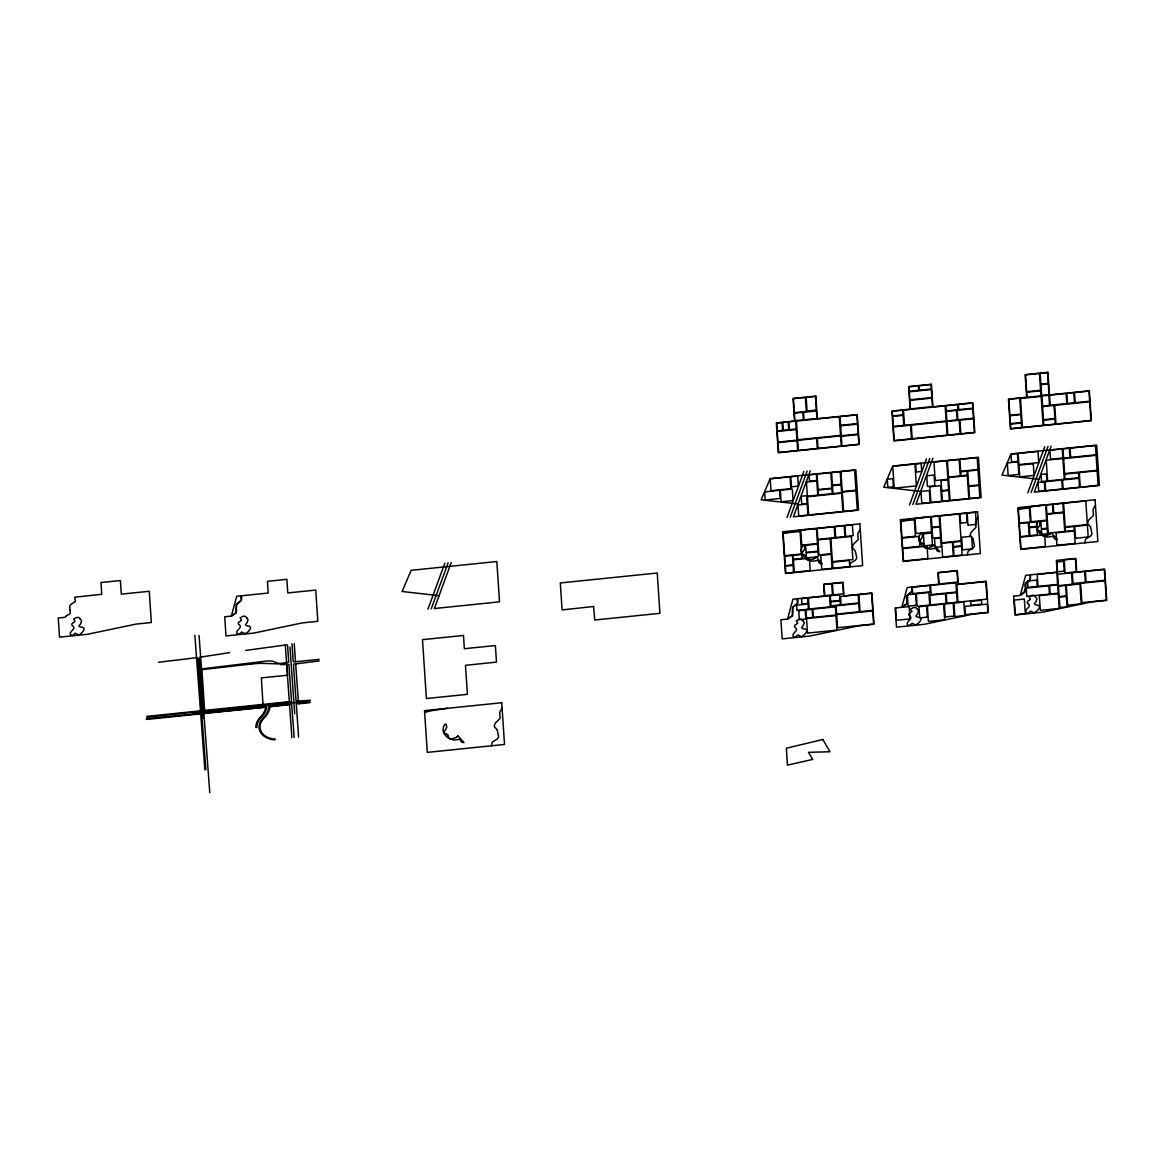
<?xml version="1.0" encoding="UTF-8"?>
<svg xmlns="http://www.w3.org/2000/svg" width="1165" height="1165" viewBox="0 0 1165 1165"><rect width="100%" height="100%" fill="white"/><g stroke="black" fill="none" stroke-linecap="round" stroke-linejoin="round"><path stroke-width="1.5" d="M921.865 542.803L922.141 542.905A1.966 1.427 -8.1 0 1 922.534 543.269L922.563 543.298A2.942 2.126 -8.1 0 0 922.898 543.676L923.379 543.895A7.587 5.49 -8.1 0 1 923.86 544.099L924.238 546.283M801.243 549.953L801.491 548.963A20.606 14.927 -8.1 0 0 801.797 547.361L803.297 545.293A1.995 1.442 -8.1 0 1 804.374 545.511L804.724 547.958M911.875 588.908L911.656 587.043L911.947 591.369L906.734 596.189L906.909 603.703L901.841 607.315L907.215 587.495L938.699 584.262L937.912 572.539L957.339 570.559L958.242 584.16L986.216 581.291L988.299 612.542L972.819 614.13L924.5 624.28L896.468 627.149L895.201 607.999L908.846 606.586M427.963 609.178L444.841 563.132M431.239 608.844L448.132 562.797M451.248 562.477L434.37 608.523L499.523 601.839L496.829 561.53L411.143 570.311L402.114 591.5L439.074 595.679M787.001 517.478L803.879 471.432M790.278 517.144L807.156 471.097M810.287 470.776L793.409 516.823L858.547 510.154L855.853 469.83L770.182 478.611L761.153 499.8L798.112 503.979M909.559 504.911L926.452 458.864M912.85 504.576L929.728 458.529M932.859 458.209L915.967 504.256L981.119 497.586L978.425 457.262L892.754 466.044L883.725 487.232L920.685 491.412M1027.821 492.795L1044.714 446.734M1031.112 492.46L1047.99 446.399M1051.121 446.079L1034.229 492.14L1099.381 485.456L1096.687 445.147L1011.016 453.928L1001.987 475.116L1038.947 479.296M502.086 708.102L499.77 712.237A7.762 5.621 -8.1 0 0 499.698 713.228L500.135 718.383L496.363 722.038A10.325 7.485 -8.1 0 0 494.994 723.654L494.28 726.144A4.077 2.956 -8.1 0 0 494.513 726.873L496.989 729.683M860.236 529.245L857.921 533.381A7.762 5.621 -8.1 0 0 857.833 534.356L858.27 539.512L854.498 543.181A10.325 7.485 -8.1 0 0 853.13 544.798L852.416 547.288A4.077 2.956 -8.1 0 0 852.663 548.016L855.125 550.827A9.742 7.048 -8.1 0 1 855.634 552.545L856.828 558.166L855.125 560.423A14.854 10.762 -8.1 0 1 854.193 560.846L850.421 563.219L849.649 566.933M977.93 517.173L975.615 521.308A7.762 5.621 -8.1 0 0 975.542 522.299L975.979 527.454L972.207 531.109A10.325 7.485 -8.1 0 0 970.838 532.725L970.125 535.216A4.077 2.956 -8.1 0 0 970.358 535.944L972.833 538.754M1095.449 505.129L1093.134 509.265A7.762 5.621 -8.1 0 0 1093.047 510.241L1093.484 515.396L1089.712 519.066A10.325 7.485 -8.1 0 0 1088.343 520.668L1087.629 523.172A4.077 2.956 -8.1 0 0 1087.877 523.9L1090.338 526.711A9.742 7.048 -8.1 0 1 1090.862 528.429L1092.042 534.051L1090.338 536.308A14.854 10.762 -8.1 0 1 1089.406 536.73L1085.634 539.104L1084.863 542.817M803.209 551.322L802.976 551.613A4.383 3.175 -8.1 0 0 802.321 553.885L803.719 554.788M1038.19 527.497L1038.437 527.206A19.091 13.834 -8.1 0 1 1038.976 526.609L1040.199 524.09M911.773 588.616C914.103 593.669 903.749 593.917 906.894 599.625M456.971 736.906L455.661 737.707M815.049 558.122L813.913 558.836M932.815 545.977L931.505 546.778M1050.335 533.919L1049.126 534.72M901.841 607.315L906.851 603.819L906.923 599.815M815.718 557.321L815.558 557.482A6.335 4.587 -8.1 0 0 815.238 557.875M1050.932 533.206L1050.859 533.279A6.335 4.587 -8.1 0 0 1050.451 533.759M457.612 736.134L457.496 736.265A6.335 4.587 -8.1 0 0 457.088 736.731M933.456 545.205L933.34 545.337A6.335 4.587 -8.1 0 0 932.947 545.803M74.473 602.057L71.851 603.761A5.912 4.281 -8.1 0 0 69.696 606.397L70.06 610.169M66.39 615.877L64.905 617.319L58.25 618.003L59.532 637.139L87.564 634.27L135.868 624.12L151.348 622.532L149.266 591.281L121.306 594.15L120.388 580.549L100.976 582.544L101.763 594.266L74.706 597.223A10.136 7.34 -8.1 0 0 74.924 599.014L75.07 599.305A4.776 3.466 -8.1 0 1 74.706 602.13M1046.665 535.856L1047.233 535.274A6.102 4.427 -8.1 0 1 1047.51 534.939L1048.646 534.691M453.287 738.843L453.768 738.377A6.102 4.427 -8.1 0 1 454.146 737.911L455.297 737.663M811.393 560.001L812.02 559.389A6.102 4.427 -8.1 0 1 812.282 559.054L813.432 558.807M782.778 533.57L785.545 532.827A60.376 43.717 -8.1 0 1 792.127 531.429L805.496 529.449M900.487 521.498L903.239 520.755A60.376 43.717 -8.1 0 1 909.821 519.357L923.204 517.376M1017.992 509.454L1020.758 508.712A60.376 43.717 -8.1 0 1 1027.341 507.314L1040.709 505.333M424.643 712.427L427.395 711.684A60.376 43.717 -8.1 0 1 433.977 710.286L447.36 708.305M288.57 701.767L289.284 701.097L286.692 664.778M158.455 662.273L197.526 657.57L205.87 769.715M229.636 652.604L199.666 657.278L209.787 792.681M245.713 650.419L286.721 644.857L287.566 645.337L288.702 662.186L280.794 663.424A9.961 7.208 -8.1 0 1 274.401 661.72A16.092 11.65 -8.1 0 0 267.105 660.992L200.555 669.06M816.869 560.511L812.456 561.297L807.578 559.812M319.064 659.346L294.09 661.938L293.245 661.429L291.978 643.823M280.94 664.662L288.92 664.385L291.556 701.723L269.028 704.519M793.787 398.634L805.044 397.469M806.486 397.323L815.121 396.45M909.355 386.795L918.064 385.892M919.505 385.746L930.689 384.596M1025.884 374.839L1039.107 373.484M1040.534 373.324L1047.218 372.64M909.647 391.251L918.37 390.348M919.797 390.202L930.995 389.052M909.69 391.76L931.039 389.576M1041.262 384.101L1047.947 383.416M1041.292 384.625L1047.976 383.94M910.229 399.784L931.578 397.6M910.273 400.309L931.607 398.124M807.403 410.954L816.039 410.065M794.719 412.614L805.991 411.463M794.763 413.153L802.467 412.366M803.894 412.221L816.097 410.968M1027.006 391.673L1040.229 390.319M1027.049 392.197L1040.258 390.843M795.258 420.682L802.962 419.895M804.403 419.75L816.607 418.497M910.841 408.842L932.175 406.643M1042.02 395.386L1048.704 394.702M840.373 416.575L856.537 414.929M892.652 411.216L902.394 410.226M903.822 410.08L944.786 405.886M946.213 405.74L957.266 404.604M958.708 404.459L972.12 403.075M1009.152 399.275L1019.36 398.226M1027.384 397.265L1040.607 395.911M1042.238 395.896L1048.471 395.255M1049.913 395.11L1065.757 393.479M1067.198 393.333L1073.431 392.692M1074.858 392.547L1088.634 391.134M777.055 423.084L781.73 422.604M783.157 422.458L787.831 421.978M789.258 421.832L795.346 421.206M796.802 421.06L838.946 416.75M1020.831 398.474L1040.826 396.42M892.958 415.861L902.715 414.871M892.987 416.386L902.744 415.381M946.562 410.896L957.615 409.76M959.043 409.614L972.469 408.231M946.606 411.405L956.159 410.429M957.601 410.284L972.513 408.755M777.579 430.89L782.239 430.409M783.681 430.264L788.356 429.783M789.783 429.637L795.87 429.011M777.594 431.414L795.899 429.535M840.955 425.283L857.12 423.623M840.999 425.793L857.163 424.147M1042.908 406.017L1049.155 405.376M1050.597 405.231L1066.441 403.6M1067.868 403.454L1074.101 402.813M1075.543 402.668L1089.319 401.255M1042.937 406.541L1053.655 405.449M1055.082 405.303L1089.362 401.779M893.657 426.39L903.414 425.385M904.841 425.254L945.805 421.046M947.232 420.9L956.8 419.924M958.227 419.779L973.139 418.25M893.671 426.914L910.185 425.225M911.627 425.079L945.834 421.57M947.276 421.424L958.839 420.23M960.28 420.084L973.183 418.759M1010.215 415.191L1020.424 414.143M1010.259 415.716L1020.453 414.667M798.04 439.744L840.183 435.433M778.307 442.074L796.612 440.195M841.654 435.725L857.819 434.064M798.083 440.268L816.301 438.39M817.728 438.244L840.227 435.943M778.351 442.598L796.656 440.719M841.698 436.263L857.862 434.603M1043.825 419.677L1054.529 418.584M1010.783 423.594L1020.991 422.546M1043.855 420.201L1054.558 419.094M1010.812 424.118L1021.021 423.07M894.589 440.545L911.103 438.856M912.544 438.71L946.752 435.2M948.179 435.055L959.756 433.875M961.198 433.729L974.086 432.404M1011.118 428.603L1021.326 427.555M1022.768 427.409L1042.762 425.356M779.006 452.413L797.311 450.535M798.753 450.389L816.971 448.51M818.413 448.365L840.897 446.064M842.339 445.918L858.503 444.258M1044.189 425.225L1054.893 424.118M1056.335 423.987L1090.615 420.463M770.546 478.844L789.695 476.878M791.122 476.733L797.326 476.106M809.427 474.854L815.995 474.184M817.437 474.038L830.485 472.699M831.927 472.539L839.849 471.738M841.29 471.592L854.28 470.267M893.104 466.277L914.583 464.078M916.01 463.932L920.816 463.437M934.315 462.054L946.3 460.816M947.727 460.67L958.795 459.534M960.237 459.389L976.838 457.685M1011.366 454.146L1017.06 453.564M1018.516 453.418L1037.666 451.452M1050.262 450.171L1061.898 448.976M1063.339 448.831L1068.975 448.248M1070.417 448.103L1095.1 445.569M809.85 481.189L816.417 480.504M806.806 482.033L816.447 481.043M1011.89 461.923L1017.584 461.34M916.549 471.956L921.355 471.461M1007.667 462.884L1017.642 461.85M1050.859 459.228L1062.509 458.034M1063.951 458.078L1069.587 457.496M1071.028 457.35L1095.712 454.816M1046.578 460.19L1062.538 458.559M1063.98 458.602L1095.755 455.34M791.792 486.795L797.996 486.154M1019.259 464.587L1038.408 462.622M771.332 490.669L790.482 488.703M961.023 471.243L977.624 469.539M1019.288 465.112L1032.918 463.714M765.026 491.848L779.269 490.378M780.71 490.232L791.938 489.082M887.614 479.223L892.507 478.713M961.052 471.752L966.644 471.184M968.071 471.039L977.653 470.063M832.771 485.135L840.693 484.32M927.078 475.728L933.748 475.058M832.8 485.659L840.722 484.858M818.471 489.518L831.519 488.179M818.5 490.028L831.548 488.688M948.82 477.024L959.887 475.888M961.314 475.742L966.906 475.174M948.863 477.548L966.965 475.699M935.553 480.533L947.538 479.31M941.335 480.475L947.567 479.834M842.615 491.543L855.605 490.203M765.565 499.96L779.807 498.504M801.578 496.232L806.267 495.751M842.644 492.052L855.634 490.727M888.152 487.392L893.06 486.897M807.753 496.188L817.393 495.198M818.835 495.038L831.883 493.698M833.325 493.567L841.246 492.751M1008.511 475.509L1018.487 474.49M807.782 496.712L841.29 493.276M894.574 488.135L916.039 485.936M1041.379 474.373L1046.054 473.893M1020.074 476.82L1033.705 475.422M927.791 486.475L934.461 485.805M781.482 501.766L792.71 500.615M930.209 486.766L940.242 485.732M1064.985 473.572L1096.746 470.31M1065.028 474.082L1078.207 472.728M1079.649 472.582L1096.789 470.82M969.076 485.922L978.644 484.946M921.34 491.353L929 490.567M969.105 486.446L978.687 485.47M802.102 504.081L806.792 503.6M798.375 504.998L806.835 504.125M942.019 490.596L948.252 489.955M942.048 491.135L948.281 490.494M1041.86 481.553L1046.534 481.072M1047.976 480.927L1063.922 479.296M1065.363 479.135L1078.542 477.781M1038.437 482.426L1043.957 481.859M1045.398 481.713L1061.461 480.067M1062.873 479.922L1078.586 478.32M799.103 515.964L807.563 515.105M809.005 514.959L842.499 511.522M843.941 511.377L856.93 510.052M931.243 502.421L941.291 501.401M942.733 501.241L948.965 500.615M950.392 500.455L968.494 498.605M1039.034 491.368L1044.554 490.815M1045.995 490.654L1062.058 489.009M1063.47 488.863L1079.183 487.261M1080.61 487.101L1097.75 485.354M922.156 503.367L929.801 502.581M969.906 498.474L979.488 497.484M801.098 530.162L816.082 528.619M817.524 528.473L833.834 526.798M835.276 526.653L843.853 525.779M845.295 525.633L852.008 524.934M915.326 518.454L930.194 516.925M940.242 515.891L958.955 513.969M960.397 513.823L966.076 513.241M967.518 513.095L975.12 512.323M1030.384 506.644L1045.267 505.129M1046.694 504.969L1052.097 504.416M1053.539 504.27L1062.509 503.353M1063.951 503.207L1085.431 501.008M931.621 516.779L938.786 516.051M783.506 533.177L799.743 531.517M901.215 521.105L913.957 519.794M1018.72 509.061L1029.03 507.998M1047.277 513.765L1052.694 513.212M1054.121 513.066L1063.092 512.149M961.023 523.143L966.688 522.561M1047.32 514.289L1063.135 512.673M932.32 527.206L939.485 526.463M818.252 539.308L834.562 537.633M836.004 537.487L844.567 536.599M846.023 536.453L852.736 535.769M932.35 527.716L939.529 526.988M818.296 539.832L829.771 538.667M831.213 538.507L850.989 536.482M968.319 525.211L975.92 524.425M802.102 545.118L817.087 543.574M916.331 533.512L931.199 531.983M1019.652 523.027L1029.962 521.964M1031.404 521.716L1046.272 520.187M805.976 545.249L817.116 544.113M1019.695 523.536L1027.952 522.692M1029.394 522.546L1036.18 521.847M1041.204 521.221L1046.301 520.711M923.729 533.803L931.272 533.031M902.307 537.575L915.064 536.279M902.351 538.099L918.836 536.41M1029.7 527.148L1036.486 526.463M1029.729 527.687L1036.53 526.988M933.049 538.157L940.213 537.415M934.883 538.492L940.257 537.939M806.457 552.356L817.597 551.205M806.486 552.88L817.626 551.729M1041.714 528.793L1046.811 528.269M962.013 537.254L971.29 536.308M785.006 555.661L801.243 554.001M1041.743 529.318L1046.854 528.793M1065.524 526.828L1087.018 524.614M785.05 556.186L792.083 555.457M793.525 555.312L801.535 554.496M1065.553 527.352L1073.649 526.522M1075.091 526.376L1087.032 525.138M819.301 554.948L830.776 553.768M942.034 542.774L960.746 540.851M821.136 555.283L830.82 554.292M942.063 543.298L952.053 542.278M953.494 542.133L960.79 541.375M793.787 559.244L801.797 558.414M806.821 557.904L817.961 556.768M903.006 548.045L919.505 546.356M924.529 545.832L932.073 545.06M1048.587 533.104L1064.388 531.488M1065.815 531.342L1073.926 530.512M793.816 559.768L809.02 558.21M903.05 548.569L926.728 546.137M1020.569 536.599L1028.826 535.754M1030.268 535.623L1037.054 534.924M1042.078 534.4L1047.189 533.89M1056.437 532.842L1073.955 531.036M1020.598 537.138L1044.277 534.706M935.48 547.332L940.839 546.793M953.8 546.603L961.081 545.846M953.815 547.128L961.169 546.37M785.676 565.607L792.71 564.879M785.705 566.132L792.753 565.404M832.757 561.632L852.532 559.608M832.902 562.142L848.965 560.496M962.858 549.807L972.12 548.861M1075.878 538.215L1087.833 536.992M786.171 573.078L793.219 572.35M794.646 572.204L809.85 570.646M822.068 569.394L831.752 568.404M833.31 568.258L849.372 566.612M903.88 561.006L927.558 558.588M942.98 557.001L952.97 555.982M954.397 555.836L961.751 555.079M1021.385 548.963L1045.063 546.545M1057.267 545.278L1074.785 543.487M824.369 584.451L831.344 583.738M832.771 583.578L842.353 582.602M938.655 572.729L956.64 570.894M1064.592 559.826L1075.106 558.749M1057.208 561.952L1063.237 561.326M825.126 595.65L832.087 594.936M833.528 594.834L843.096 593.859M939.398 583.927L957.382 582.078M1057.864 571.782L1063.893 571.156M801.928 598.548L807.316 597.995M808.743 597.849L829.174 595.752M830.63 595.665L839.266 594.776M912.617 587.189L929.466 585.471M930.908 585.325L955.591 582.806M1037.564 574.389L1056.451 572.452M1065.465 572.903L1075.979 571.826M840.824 596.451L857.804 594.718M859.26 594.572L871.216 593.335M957.149 584.539L985.503 581.626M1058.009 574.185L1071.217 572.831M1072.659 572.685L1084.309 571.491M1085.751 571.345L1103.954 569.481M802.292 604.038L807.68 603.485M1027.85 581.029L1036.486 580.141M831.009 601.329L839.645 600.441M796.947 605.116L807.724 604.023M831.038 601.854L839.688 600.965M913.054 593.582L929.903 591.864M907.695 594.66L915.239 593.888M916.666 593.742L928.549 592.534M931.534 594.572L956.217 592.038M930.18 595.228L945.121 593.699M946.577 593.553L956.261 592.563M831.3 605.785L839.95 604.897M841.378 604.751L858.357 603.004M836.441 605.785L858.387 603.528M797.282 610.314L808.073 609.208M809.486 608.96L829.917 606.863M813.214 609.106L835.057 606.863M799.117 610.649L804.869 610.052M806.296 609.921L811.772 609.353M1028.273 587.393L1036.908 586.505M1038.364 586.359L1057.252 584.422M1026.525 588.107L1048.544 585.835M1049.971 585.689L1057.281 584.947M319.166 660.948L293.434 664.167L296.085 701.141L310.4 700.252M1073.373 583.519L1085.037 582.311M1086.479 582.165L1104.668 580.301M1058.781 585.646L1071.975 584.291M1080.96 583.257L1104.711 580.825M1058.825 586.17L1065.247 585.5M1066.674 585.354L1079.576 584.044M908.452 606.106L916.01 605.334M836.98 614.042L858.94 611.785M860.396 611.64L872.352 610.416M917.51 606.281L929.379 605.057M930.82 604.912L945.776 603.383M947.218 603.222L956.902 602.232M958.329 602.101L986.682 599.189M837.023 614.567L872.396 610.941M806.835 618.033L812.325 617.479M813.767 617.319L835.611 615.076M919.345 606.717L926.292 606.018M927.733 605.756L943.271 604.169M944.699 604.023L952.839 603.179M954.281 603.033L963.484 602.087M971.042 601.315L981.105 600.281M806.894 618.557L835.655 615.601M799.729 619.693L805.466 619.11M1027.079 596.378L1049.097 594.121M1050.524 593.975L1057.835 593.218M1039.675 595.606L1057.878 593.742M1014.657 600.019L1023.991 599.072M971.304 605.232L981.367 604.198M1059.524 596.567L1065.946 595.912M965.202 606.397L987.003 604.154M1059.553 597.092L1065.99 596.436M896.744 620.275L909.676 618.95M920.088 617.872L927.034 617.159M837.912 627.687L873.284 624.061M965.756 614.596L987.541 612.353M1082.256 602.64L1106.007 600.208M945.558 616.926L953.698 616.096M955.183 616.547L964.387 615.601M1067.999 605.174L1080.902 603.863M807.869 633.09L836.63 630.134M1060.252 607.504L1066.674 606.849M928.767 621.411L944.305 619.824M1040.665 610.344L1058.854 608.48M1015.632 614.669L1024.982 613.707M147.008 716.359L290.595 701.563M146.848 717.101L266.814 704.738M193.055 713.126L307.021 701.388M146.499 718.703L266.785 707.024A24.829 17.985 -8.1 0 1 261.543 716.956A21.713 15.713 -8.1 0 0 256.868 727.499M310.05 701.869L296.274 703.878L298.138 729.945A440.487 318.992 -8.1 0 1 298.546 737.154M146.353 719.446L265.707 707.155A23.839 17.271 -8.1 0 1 260.771 716.562A22.703 16.441 -8.1 0 0 255.878 727.586M298.531 703.776L309.905 702.612M1052.082 536.395L1047.685 537.182L1042.792 535.696M934.563 548.438L930.165 549.239L925.272 547.739M458.719 739.367L454.321 740.154L449.428 738.668M931.141 546.735L930.049 546.924A6.102 4.427 -8.1 0 0 929.728 547.317L929.175 547.885A1.689 1.223 -8.1 0 1 928.476 548.103A4.631 3.364 -8.1 0 1 926.758 547.914M1038.831 530.658L1037.578 529.755A4.383 3.175 -8.1 0 1 1038.233 527.512M921.428 542.715L920.073 541.798A4.383 3.175 -8.1 0 1 920.714 539.555L920.918 539.249A19.091 13.834 -8.1 0 1 921.457 538.652L922.622 536.075M445.583 733.644L444.229 732.727A4.383 3.175 -8.1 0 1 444.87 730.484L445.074 730.178A19.091 13.834 -8.1 0 1 445.613 729.581L446.778 727.004M804.054 554.846L804.447 554.977A1.966 1.427 -8.1 0 1 804.826 555.326L804.869 555.37A2.942 2.126 -8.1 0 0 805.19 555.749M445.904 733.717L446.297 733.834A1.966 1.427 -8.1 0 1 446.69 734.183L446.719 734.227M805.394 555.836L805.772 556.011A7.587 5.49 -8.1 0 1 806.151 556.171L806.53 558.355M1040.432 531.604L1041 531.895A7.587 5.49 -8.1 0 1 1041.364 532.056L1041.758 534.24L1041.408 529.624M1039.937 523.842L1039.588 521.396A1.995 1.442 -8.1 0 0 1038.51 521.192L1037.01 523.245A20.606 14.927 -8.1 0 1 1036.704 524.847L1036.457 525.837A11.315 8.199 -8.1 0 0 1036.734 528.75L1037.141 529.871M922.36 535.813L922.068 533.453A1.995 1.442 -8.1 0 0 921.005 533.235L919.491 535.288A20.606 14.927 -8.1 0 1 919.185 536.89L918.937 537.88A11.315 8.199 -8.1 0 0 919.214 540.793L919.622 541.929A20.417 14.781 -8.1 0 0 921.821 545.002L922.301 545.526A16.63 12.043 -8.1 0 0 924.864 547.579M446.588 726.814L446.224 724.382A1.995 1.442 -8.1 0 0 445.161 724.164L443.647 726.217A20.606 14.927 -8.1 0 1 443.341 727.819L443.093 728.809A11.315 8.199 -8.1 0 0 443.37 731.722L443.778 732.858A20.417 14.781 -8.1 0 0 445.977 735.931L446.457 736.455A16.63 12.043 -8.1 0 0 449.02 738.508M819.315 562.913L820.641 563.554A5.359 3.888 -8.1 0 0 822.17 563.685L816.112 556.87M1027.661 603.455C1032.671 606.237 1024.88 608.814 1025.71 612.076A3.378 2.446 -8.1 0 0 1026.321 612.761L1026.933 613.11A2.621 1.908 -8.1 0 0 1027.865 613.329L1030.661 611.101L1033.952 612.79A2.301 1.66 -8.1 0 0 1035.263 612.091C1038.131 610.606 1042.515 605.014 1036.268 604.926A4.238 3.073 -8.1 0 1 1035.132 604.577L1034.36 603.703L1036.049 601.65A6.043 4.383 -8.1 0 1 1036.457 600.339L1036.966 598.708L1034.287 595.402A4.573 3.306 -8.1 0 0 1033.137 595.3A3.611 2.621 -8.1 0 0 1031.899 595.461L1029.059 596.917L1029.933 598.504A2.927 2.126 -8.1 0 1 1030.413 599.334L1028.666 600.674A1.602 1.165 -8.1 0 0 1027.967 601.024L1027.472 601.621A3 2.17 -8.1 0 0 1027.661 603.455M1051.325 532.755L1057.383 539.584A5.359 3.888 -8.1 0 1 1055.854 539.439L1054.456 538.667A2.796 2.024 -8.1 0 1 1054.34 538.23L1054.325 538.201M933.82 544.812L939.864 551.628A5.359 3.888 -8.1 0 1 938.335 551.482L936.937 550.725A2.796 2.024 -8.1 0 1 936.82 550.288L936.806 550.244M457.976 735.741L464.019 742.556A5.359 3.888 -8.1 0 1 462.49 742.411L461.092 741.654A2.796 2.024 -8.1 0 1 460.976 741.217L460.932 740.94A2.665 1.937 -8.1 0 0 460.859 740.576M804.928 548.147L803.763 550.725A19.091 13.834 -8.1 0 0 803.209 551.322M797.544 600.528L797.37 598.752L797.748 602.888L792.826 607.14L792.608 611.348M236.408 608.407L236.626 604.198L241.563 599.946L241.17 595.81L241.49 597.98M241.461 597.893L241.213 600.528L236.335 604.751L236.131 612.877L231.369 616.096L224.714 616.78L225.995 635.93L254.014 633.046L302.332 622.896L317.812 621.309L315.73 590.072L287.77 592.941L286.852 579.325L267.44 581.32L268.227 593.043L236.743 596.276L231.369 616.096L236.364 612.586L236.451 608.596M1030.326 576.762C1030.355 572.758 1031.273 582.587 1025.855 582.864C1026.438 590.029 1023.642 597.121 1013.652 595.854L1014.933 615.004L1042.952 612.135L1091.27 601.985L1106.75 600.397L1104.668 569.146L1076.693 572.015L1075.79 558.414L1056.378 560.394L1057.15 572.117L1025.666 575.35L1020.292 595.169L1025.302 591.674L1025.375 587.67M797.486 600.325L797.544 603.281L792.535 607.693L792.418 615.732L787.555 619.037L780.914 619.722L782.181 638.871L810.214 635.988L858.532 625.838L874.012 624.251L871.93 593.014L843.955 595.868L843.052 582.267L823.626 584.262L824.412 595.985L792.928 599.203L787.555 619.037L792.564 615.528L792.637 611.523M1030.559 577.461C1031.069 581.67 1022.987 581.801 1025.215 586.869M936.791 550.142L936.791 550.142A2.665 1.937 -8.1 0 0 936.704 549.647M448.394 737.212L448.015 735.028A7.587 5.49 -8.1 0 0 447.637 734.867L447.069 734.591A2.942 2.126 -8.1 0 1 446.734 734.227M967.358 554.86L968.13 551.162L971.887 548.788A14.854 10.762 -8.1 0 0 972.833 548.351L974.523 546.094L973.372 540.473A9.742 7.048 -8.1 0 0 972.906 538.725M491.513 745.789L492.285 742.09L496.042 739.717A14.854 10.762 -8.1 0 0 496.989 739.28L498.678 737.023L497.528 731.402A9.742 7.048 -8.1 0 0 497.062 729.654M199.04 635.464L201.487 668.215M198.691 658.647L203.118 718.033M194.861 635.26L204.88 769.861M294.221 643.59L295.473 661.065M295.692 664.065L298.313 700.777M289.954 647.07L294.73 713.752M285.279 645.046L286.503 662.128M1104.318 569.7L1105.017 580.01M1105.09 581.058L1106.357 599.902M1095.479 445.802L1096.061 454.525M1096.119 455.559L1097.095 470.019M1097.153 471.039L1098.1 485.048M1089.013 391.353L1089.654 400.949M1089.741 402.012L1090.95 420.172M1085.809 501.227L1087.353 524.323M1087.411 525.371L1088.168 536.686M1074.523 392.853L1075.164 402.449M1073.795 392.925L1074.45 402.522M1079.3 472.874L1080.232 486.883M1085.401 571.636L1086.1 581.947M1078.586 472.946L1078.892 477.49M1078.965 478.538L1079.518 486.955M1084.688 571.709L1085.372 582.019M1080.625 583.563L1081.877 602.407M1079.94 584.262L1081.236 603.557M1066.849 393.639L1067.489 403.236M1070.067 448.409L1070.65 457.117M1066.135 393.712L1066.776 403.308M1074.756 526.667L1075.513 537.997M1069.354 448.481L1069.936 457.204M1074.028 526.74L1074.261 530.221M1074.334 531.269L1075.135 543.196M1075.484 558.967L1076.314 571.52M1072.31 572.991L1072.994 583.286M1071.596 573.063L1072.324 583.985M1062.99 449.122L1063.572 457.845M1063.645 458.894L1064.606 473.34M1064.679 474.373L1064.985 478.917M1062.276 449.195L1062.844 457.743M1062.917 458.777L1064.271 478.99M1062.538 480.228L1063.106 488.645M1063.601 503.513L1065.145 526.595M1065.218 527.643L1065.436 531.124M1061.839 480.3L1062.407 488.718M1062.873 503.571L1063.427 511.857M1063.514 512.891L1064.737 531.196M1054.747 405.595L1055.956 423.754M1066.324 585.66L1067.621 604.955M1054.019 405.668L1054.864 418.293M1054.937 419.327L1055.242 423.827M1064.257 560.117L1065.087 572.67M1065.626 585.733L1066.295 595.621M1066.354 596.655L1067.024 606.543M1063.616 561.559L1064.242 570.865M1049.578 395.401L1050.218 404.998M1047.597 372.873L1048.282 383.125M1048.354 384.159L1049.039 394.396M1048.85 395.474L1049.49 405.071M1056.102 533.133L1056.903 545.06M1049.913 450.462L1050.481 459.01M1053.189 504.576L1053.743 512.848M1056.859 562.244L1057.485 571.564M1058.475 586.461L1059.145 596.349M1059.203 597.397L1059.873 607.271M1057.674 574.491L1058.402 585.413M1052.476 504.649L1053.029 512.92M1056.83 572.67L1057.602 584.131M1057.66 585.165L1058.184 592.927M1058.242 593.975L1059.203 608.188M1041.903 396.187L1042.544 405.784M1042.602 406.847L1043.447 419.458M1043.52 420.492L1043.811 424.992M1046.243 460.495L1047.597 480.708M1040.199 373.63L1040.884 383.882M1040.957 384.916L1041.641 395.153M1041.204 396.653L1043.097 425.065M1046.432 474.111L1046.869 480.766M1039.486 373.703L1040.578 390.027M1040.636 391.061L1040.942 395.619M1045.063 482.019L1045.617 490.436M1046.345 505.275L1046.898 513.547M1046.986 514.595L1048.209 532.886M1044.335 482.092L1044.903 490.509M1045.646 505.348L1046.607 519.896M1046.68 520.93L1047.16 527.978M1047.218 529.026L1047.524 533.585M1049.636 585.995L1050.146 593.742M1048.922 586.068L1049.432 593.815M1041.044 474.665L1041.481 481.32M1044.656 534.939L1045.413 546.239M1038.044 451.685L1038.743 462.316M1040.869 521.527L1041.335 528.575M1038.088 482.732L1038.656 491.149M1033.297 463.932L1034.039 475.131M1036.559 522.08L1036.835 526.158M1036.908 527.206L1037.403 534.619M1025.535 375.13L1026.627 391.455M1026.7 392.488L1027.006 397.047M1039.326 595.912L1040.287 610.125M1037.214 574.694L1037.986 586.141M1036.865 580.359L1037.258 586.213M1030.049 506.95L1031.025 521.483M1029.409 508.231L1030.311 521.672M1029.044 522.852L1029.321 526.929M1029.394 527.978L1029.889 535.39M1020.496 398.779L1022.389 427.191M1028.331 522.91L1029.176 535.449M1019.739 398.459L1020.773 413.852M1020.831 414.886L1021.326 422.254M1021.399 423.303L1021.661 427.264M1027.501 581.32L1027.894 587.175M1018.166 453.724L1018.88 464.354M1018.938 465.403L1019.695 476.601M1017.438 453.797L1017.933 461.034M1018.021 462.083L1018.822 474.184M1026.176 588.398L1026.7 596.145M1018.385 509.353L1019.273 522.794M1019.346 523.842L1020.19 536.381M1020.263 537.429L1021.006 548.744M1024.37 599.291L1025.317 613.416M1008.817 399.58L1009.837 414.958M1009.909 416.007L1010.405 423.376M1010.477 424.424L1010.739 428.385M1011.031 454.452L1011.511 461.69M1007.332 463.175L1008.133 475.276M1014.307 600.325L1015.254 614.45M985.881 581.859L987.017 598.883M987.381 604.387L987.891 612.062M977.217 457.918L977.974 469.233M978.032 470.281L978.993 484.64M979.051 485.688L979.823 497.193M972.498 403.308L972.804 407.939M972.892 408.973L973.489 417.944M973.561 418.992L974.435 432.099M975.498 512.542L976.27 524.134M981.483 600.499L981.716 603.907M967.736 471.344L968.698 485.703M968.77 486.752L969.528 498.241M971.654 536.526L972.469 548.555M967.023 471.403L967.241 474.869M967.329 475.932L968.829 498.314M967.168 513.401L967.955 524.978M966.44 513.459L967.037 522.269M959.931 420.39L960.819 433.497M958.358 404.75L958.664 409.381M959.217 420.463L960.091 433.569M957.645 404.823L957.95 409.454M970.707 601.606L970.926 605.014M957.251 410.575L957.863 419.546M956.538 410.663L957.135 419.618M959.887 459.694L960.644 471.01M960.717 472.058L960.936 475.524M959.174 459.753L960.237 475.597M960.047 514.115L960.644 522.925M961.678 537.546L962.479 549.574M959.334 514.202L961.096 540.56M961.169 541.609L961.431 545.555M961.547 546.589L962.086 554.773M964.868 606.688L965.377 614.363M963.863 602.32L964.722 615.295M957.004 571.112L957.717 581.786M945.878 406.032L946.184 410.663M946.257 411.711L946.868 420.682M946.927 421.715L947.815 434.836M945.164 406.104L946.14 420.754M946.213 421.788L947.087 434.909M956.814 584.83L957.95 601.868M953.159 542.424L953.421 546.37M953.48 547.419L954.019 555.603M955.97 583.024L956.552 591.747M956.625 592.781L957.237 601.941M947.393 460.961L948.441 476.805M948.528 477.854L950.028 500.236M952.431 542.497L953.32 555.676M946.679 461.049L947.888 479.019M947.946 480.053L948.587 489.65M948.66 490.713L949.3 500.309M953.946 603.339L954.819 616.314M953.218 603.412L954.048 615.79M941 480.766L941.64 490.363M941.713 491.426L942.354 501.023M940.621 485.951L941.626 501.096M946.228 593.844L946.839 603.004M945.499 593.932L946.111 603.077M931.068 384.829L931.33 388.76M931.418 389.794L931.913 397.309M931.985 398.343L932.524 406.352M939.893 516.197L941.655 542.555M941.728 543.604L942.601 556.783M939.165 516.27L939.835 526.172M939.893 527.206L940.563 537.123M940.636 538.157L941.189 546.487M944.364 604.315L945.194 616.693M943.635 604.387L944.655 619.518M933.981 462.345L935.175 480.315M934.126 475.276L934.796 485.499M938.306 573.034L939.019 583.709M934.548 538.783L935.102 547.113M929.859 487.057L930.879 502.202M931.286 517.085L931.942 526.973M932.015 528.022L932.67 537.924M929.379 490.785L930.151 502.275M930.573 517.144L931.549 531.691M931.65 533.25L932.422 544.769M926.743 476.034L927.413 486.256M919.156 386.052L919.418 389.984M918.442 386.125L918.704 390.057M930.573 585.631L931.155 594.354M929.845 585.689L930.238 591.558M927.092 546.356L927.893 558.283M921.195 463.655L921.69 471.17M929.83 595.533L930.442 604.679M928.913 592.752L929.728 604.751M921.005 491.645L921.777 503.134M923.379 534.109L924.151 545.613M927.384 606.062L928.389 621.178M926.67 606.237L927.384 616.868M915.675 464.223L916.171 471.738M914.962 464.311L916.374 485.63M919.214 536.643L919.84 546.05M909.006 387.086L909.268 391.018M909.355 392.066L909.85 399.566M909.923 400.614L910.462 408.609M911.292 425.371L912.166 438.491M910.564 425.443L911.438 438.564M914.976 518.745L915.952 533.293M914.336 520.027L915.413 535.973M918.996 607.023L919.709 617.654M916.331 594.048L917.132 606.048M903.487 410.386L904.462 425.021M915.617 594.106L916.345 605.028M902.773 410.444L903.05 414.565M903.123 415.614L903.749 425.094M912.282 587.495L912.676 593.364M909.224 606.819L910.025 618.644M907.346 594.966L908.088 605.873M900.865 521.41L901.928 537.356M902.001 538.405L902.627 547.812M902.7 548.861L903.501 560.787M892.303 411.522L892.579 415.643M892.652 416.691L893.278 426.172M893.337 427.22L894.21 440.326M892.769 466.582L894.196 487.902M892.885 478.946L893.395 486.591M887.264 479.514L887.774 487.174M895.579 608.217L896.366 620.042M871.595 593.567L872.702 610.111M872.774 611.159L873.619 623.77M856.916 415.148L857.469 423.317M857.542 424.366L858.168 433.773M858.241 434.822L858.853 443.967M854.644 470.485L855.94 489.912M856.013 490.946L857.28 509.746M858.911 594.864L860.018 611.421M858.183 594.936L858.707 602.713M858.765 603.761L859.275 611.494M852.387 525.167L853.086 535.463M851.367 536.701L852.867 559.317M840.038 416.881L840.577 425.05M840.649 426.099L841.276 435.506M841.348 436.555L841.96 445.7M849.343 560.729L849.707 566.307M839.31 416.968L840.533 435.128M840.606 436.161L841.246 445.758M844.96 525.925L845.644 536.235M840.941 471.898L842.237 491.31M842.31 492.344L843.562 511.158M844.232 525.997L844.916 536.308M840.227 471.956L841.028 484.028M841.101 485.077L841.596 492.446M841.669 493.494L842.848 511.231M842.717 582.82L843.445 593.567M840.489 596.757L841.014 604.519M831.577 472.844L832.393 484.902M832.465 485.965L832.946 493.334M839.645 594.995L839.994 600.15M840.067 601.198L840.285 604.591M834.941 526.959L835.625 537.254M830.849 472.917L831.854 487.873M831.927 488.921L832.218 493.407M834.213 527.031L834.897 537.327M836.091 606.077L836.616 613.809M836.688 614.858L837.533 627.469M830.863 538.798L832.378 561.413M832.567 562.447L832.931 568.025M835.436 607.096L835.946 614.785M836.033 615.819L836.965 629.843M830.15 538.885L831.126 553.477M831.184 554.511L832.101 568.098M832.436 583.883L833.15 594.616M831.723 583.956L832.436 594.631M830.295 595.956L830.63 601.111M830.703 602.159L830.936 605.552M829.553 595.985L830.252 606.572M815.5 396.668L816.374 409.774M816.476 411.187L816.942 418.206M817.393 438.55L818.034 448.146M816.665 438.623L817.306 448.219M817.087 474.33L818.092 489.285M818.165 490.334L818.456 494.819M824.034 584.757L824.747 595.417M816.374 474.403L816.752 480.213M816.825 481.262L817.743 494.907M820.786 555.588L821.704 569.161M817.175 528.779L817.874 539.075M817.946 540.138L818.922 554.729M816.461 528.852L817.422 543.283M817.495 544.332L817.932 550.914M818.005 551.962L818.311 556.462M806.151 397.629L807.025 410.721M805.423 397.702L806.326 411.172M809.093 475.16L809.486 480.956M803.559 412.512L804.025 419.531M802.845 412.585L803.311 419.604M806.457 482.325L807.374 495.97M807.447 497.004L808.626 514.741M806.646 495.97L807.141 503.309M807.214 504.358L807.913 514.799M812.879 609.412L813.388 617.101M809.398 558.428L810.185 570.355M812.151 609.572L812.66 617.173M805.641 545.555L806.078 552.123M806.151 553.171L806.457 557.685M796.452 421.366L797.661 439.525M797.734 440.559L798.375 450.156M808.408 598.155L809.107 608.742M801.243 496.523L801.724 503.863M795.724 421.439L796.219 428.72M796.277 429.769L796.962 439.904M797.035 440.953L797.646 450.229M807.694 598.228L808.029 603.193M808.102 604.242L808.408 608.916M793.438 398.925L794.341 412.395M794.413 413.459L794.88 420.463M797.705 476.325L798.345 485.863M800.763 530.454L801.724 544.9M805.962 610.212L806.457 617.814M806.544 618.848L807.491 632.872M801.913 554.715L802.132 558.122M800.122 531.735L801.593 553.695M805.248 610.285L805.816 618.804M798.025 505.29L798.724 515.746M801.593 598.854L801.913 603.819M788.923 422.138L789.404 429.419M788.21 422.211L788.69 429.492M792.317 489.3L793.045 500.309M790.787 477.038L791.428 486.562M790.074 477.097L790.831 488.397M798.782 610.941L799.35 619.474M796.598 605.421L796.918 610.081M793.176 555.618L793.409 559.011M793.481 560.059L794.268 571.986M792.462 555.676L793.059 564.588M793.132 565.637L793.554 572.059M782.822 422.764L783.302 430.045M782.094 422.837L782.589 430.118M776.706 423.39L777.201 430.671M777.259 431.72L777.929 441.855M778.002 442.904L778.628 452.18M780.361 490.523L781.103 501.532M783.157 533.468L784.627 555.443M784.7 556.477L785.297 565.389M785.37 566.423L785.793 572.845M779.647 490.611L780.157 498.198M770.211 479.135L770.968 490.436M764.677 492.14L765.187 499.741M811.291 560.059A1.689 1.223 -8.1 0 1 810.782 560.161M817.087 560.525A2.854 2.068 -8.1 0 1 818.835 561.413M801.185 549.953A11.315 8.199 -8.1 0 0 801.505 552.865L801.913 553.987A20.417 14.781 -8.1 0 0 804.112 557.059L804.593 557.584A16.63 12.043 -8.1 0 0 807.156 559.651M806.588 558.545A2.184 1.573 -8.1 0 0 806.879 559.011L807.826 559.622A6.378 4.616 -8.1 0 0 808.728 559.928M810.767 560.205A4.631 3.364 -8.1 0 1 809.063 559.972M819.228 562.797A2.796 2.024 -8.1 0 1 819.112 562.346L819.082 562.113A2.665 1.937 -8.1 0 0 818.995 561.705M1046.52 535.944A1.689 1.223 -8.1 0 1 1045.995 536.046A4.631 3.364 -8.1 0 1 1044.277 535.856M1052.315 536.41A2.854 2.068 -8.1 0 1 1054.048 537.298M1042.369 535.521A16.63 12.043 -8.1 0 1 1039.85 533.453L1039.413 533.06A20.417 14.781 -8.1 0 1 1037.112 529.886M1039.69 530.832A1.966 1.427 -8.1 0 1 1040.054 531.211L1040.083 531.24A2.942 2.126 -8.1 0 0 1040.403 531.619M1041.801 534.429A2.184 1.573 -8.1 0 0 1042.092 534.895L1043.039 535.507A6.378 4.616 -8.1 0 0 1043.957 535.813M1054.208 537.589A2.665 1.937 -8.1 0 1 1054.281 537.953M934.796 548.467A2.854 2.068 -8.1 0 1 936.529 549.341M924.282 546.472A2.184 1.573 -8.1 0 0 924.573 546.938L925.534 547.55A6.378 4.616 -8.1 0 0 926.437 547.856M69.915 610.198A13.718 9.932 -8.1 0 1 70.162 613.591L69.754 613.999A1.675 1.209 -8.1 0 1 69.405 614.304L68.327 614.8A7.208 5.213 -8.1 0 0 66.347 615.848M453.156 738.916A1.689 1.223 -8.1 0 1 452.632 739.032A4.631 3.364 -8.1 0 1 450.913 738.843M458.952 739.382A2.854 2.068 -8.1 0 1 460.685 740.27M448.438 737.401A2.184 1.573 -8.1 0 0 448.729 737.867L449.69 738.479A6.378 4.616 -8.1 0 0 450.593 738.785M274.853 739.862A19.543 14.155 -8.1 0 1 263.232 717.829A26.999 19.557 -8.1 0 0 268.984 706.674L291.614 704.053L293.653 730.426A435.972 315.715 -8.1 0 1 294.046 737.43M275.304 739.149A18.538 13.427 -8.1 0 1 264.004 718.222A28.004 20.271 -8.1 0 0 269.96 706.689L289.546 704.709L291.41 730.659A433.715 314.084 -8.1 0 1 291.803 737.736M80.327 619.023L81.623 621.018L81.055 622.489A6.043 4.383 -8.1 0 0 80.647 623.785L78.914 625.984L79.73 626.712A4.238 3.073 -8.1 0 0 80.866 627.061C87.127 627.149 82.686 632.697 79.861 634.226A2.301 1.66 -8.1 0 1 78.565 634.925L75.259 633.236L72.478 635.464A2.621 1.908 -8.1 0 1 71.531 635.245L70.919 634.91A3.378 2.446 -8.1 0 1 70.308 634.211C69.478 630.949 77.283 628.372 72.259 625.59A3 2.17 -8.1 0 1 72.041 623.756L72.565 623.159A1.602 1.165 -8.1 0 1 73.279 622.809L75.011 621.484A2.927 2.126 -8.1 0 0 74.531 620.639L73.657 619.066L76.497 617.596A3.611 2.621 -8.1 0 1 77.735 617.435A4.573 3.306 -8.1 0 1 78.885 617.552L80.327 619.023M246.791 617.8L248.087 619.809L247.519 621.265A6.043 4.383 -8.1 0 0 247.111 622.576L245.422 624.629L246.194 625.503A4.238 3.073 -8.1 0 0 247.33 625.853C253.577 625.925 249.194 631.532 246.325 633.017A2.301 1.66 -8.1 0 1 245.029 633.702L241.723 632.013L238.942 634.241A2.621 1.908 -8.1 0 1 237.995 634.022L237.383 633.687A3.378 2.446 -8.1 0 1 236.772 632.988C235.942 629.741 243.747 627.163 238.723 624.382A3 2.17 -8.1 0 1 238.505 622.532L239.029 621.935A1.602 1.165 -8.1 0 1 239.742 621.6L241.475 620.261A2.927 2.126 -8.1 0 0 240.995 619.431L240.121 617.843L242.961 616.387A3.611 2.621 -8.1 0 1 244.199 616.212A4.573 3.306 -8.1 0 1 245.349 616.329L246.791 617.8M802.976 620.741L804.287 622.736L803.719 624.207A6.043 4.383 -8.1 0 0 803.311 625.518L801.622 627.571L802.394 628.43A4.238 3.073 -8.1 0 0 803.53 628.794C809.777 628.867 805.394 634.474 802.525 635.944A2.301 1.66 -8.1 0 1 801.214 636.643L797.923 634.954L795.127 637.182A2.621 1.908 -8.1 0 1 794.195 636.964L793.583 636.629A3.378 2.446 -8.1 0 1 792.972 635.93C792.142 632.668 799.933 630.105 794.923 627.309A3 2.17 -8.1 0 1 794.705 625.474L795.229 624.877A1.602 1.165 -8.1 0 1 795.928 624.542L797.676 623.202A2.927 2.126 -8.1 0 0 797.195 622.372L796.321 620.785L799.161 619.314A3.611 2.621 -8.1 0 1 800.384 619.154A4.573 3.306 -8.1 0 1 801.549 619.27L802.976 620.741M917.263 609.018L918.573 611.028L918.005 612.484A6.043 4.383 -8.1 0 0 917.598 613.795L915.865 615.994L916.68 616.722A4.238 3.073 -8.1 0 0 917.816 617.071C924.063 617.159 919.68 622.751 916.811 624.236A2.301 1.66 -8.1 0 1 915.501 624.935L912.21 623.246L909.414 625.474A2.621 1.908 -8.1 0 1 908.482 625.255L907.87 624.906A3.378 2.446 -8.1 0 1 907.258 624.222C906.428 620.96 914.219 618.382 909.21 615.601A3 2.17 -8.1 0 1 908.991 613.751L909.515 613.169A1.602 1.165 -8.1 0 1 910.214 612.819L911.962 611.479A2.927 2.126 -8.1 0 0 911.481 610.649L910.608 609.062L913.447 607.606A3.611 2.621 -8.1 0 1 914.671 607.446A4.573 3.306 -8.1 0 1 915.821 607.548L917.263 609.018M822.825 739.513L786.39 748.207L787.409 765.128L812.733 759.42L808.495 752.328L829.99 751.745L822.825 739.513M250.926 664.05L201.909 669.657L204.749 712.223L263.115 706.471L261.353 677.884L287.653 675.219L286.94 664.108L259.445 663.307L250.926 664.05M593.567 606.499L562.098 609.921L560.292 582.951L657.235 573.02L659.929 613.329L594.791 620.013L593.567 606.499M815.82 396.115L793.045 398.445L794.545 421.016L776.327 422.895L778.307 452.734L859.231 444.447L857.236 414.594L817.335 418.686L815.82 396.115M931.418 384.261L908.627 386.605L910.127 409.163L891.909 411.041L893.905 440.894L974.814 432.594L972.819 402.74L932.917 406.833L931.418 384.261M1047.932 372.319L1025.142 374.649L1026.656 397.221L1008.424 399.085L1010.419 428.938L1091.343 420.652L1089.348 390.799L1049.447 394.891L1047.932 372.319M859.872 523.871L782.662 531.793L785.443 573.515L862.653 565.607L859.872 523.871M977.581 511.814L900.37 519.721L903.152 561.457L980.362 553.535L977.581 511.814M1095.085 499.756L1017.875 507.678L1020.671 549.399L1097.881 541.492L1095.085 499.756M463.481 635.449L422.473 639.658L426.405 698.549L467.413 694.34L465.476 665.302L496.494 662.128L495.373 645.541L464.369 648.716L463.481 635.449M501.736 702.743L424.511 710.65L427.307 752.372L504.518 744.464L501.736 702.743"/></g></svg>
